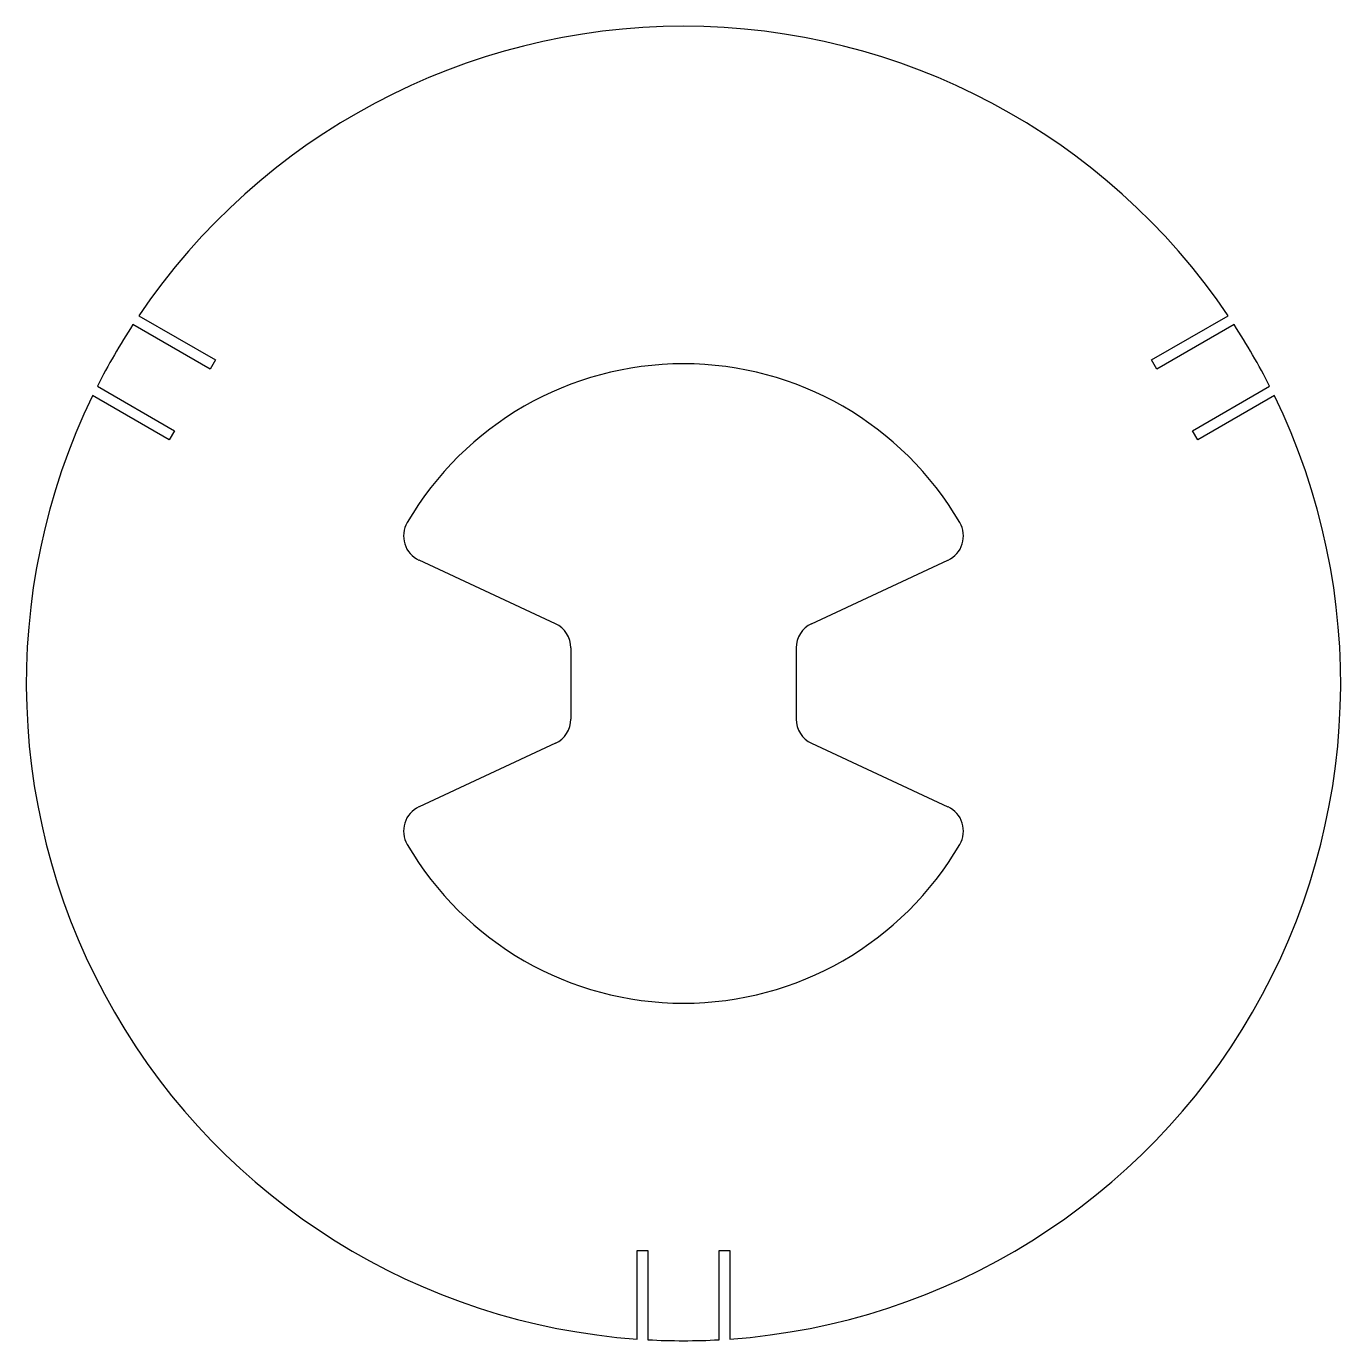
# Model space of a CAD drawing. Extents: x -74 to 74, y -74 to 74.
import ezdxf

# ---------------------------------------------------------------- set-up
doc = ezdxf.new("R2010")
doc.units = 0
doc.header["$MEASUREMENT"] = 0
doc.layers.add('MODELSKETCH_VISIBLE', color=7, linetype='CONTINUOUS')

msp = doc.modelspace()

# ---------------------------------------------------------------- linework, layer by layer
at = {"layer": 'MODELSKETCH_VISIBLE'}
for p, q in [((-53.3, 35.39), (-61.99, 40.41)), ((-61.33, 41.41), (-52.7, 36.43)), ((52.7, 36.43), (61.33, 41.41)), ((61.99, 40.41), (53.3, 35.39)), ((-52.7, 36.43), (-53.3, 35.39)), ((53.3, 35.39), (52.7, 36.43)), ((-65.99, 33.48), (-57.3, 28.46)), ((57.3, 28.46), (65.99, 33.48)), ((-57.9, 27.42), (-66.53, 32.41)), ((66.53, 32.41), (57.9, 27.42)), ((-57.3, 28.46), (-57.9, 27.42)), ((57.9, 27.42), (57.3, 28.46)), ((-14.42, 6.72), (-29.78, 13.89)), ((14.42, 6.72), (29.78, 13.89)), ((-12.69, 4.01), (-12.69, -4.01)), ((12.69, 4.01), (12.69, -4.01)), ((-14.42, -6.72), (-29.78, -13.89)), ((14.42, -6.72), (29.78, -13.89)), ((-5.2, -73.82), (-5.2, -63.85)), ((-5.2, -63.85), (-4, -63.85)), ((-4, -63.85), (-4, -73.89)), ((4, -73.89), (4, -63.85)), ((4, -63.85), (5.2, -63.85)), ((5.2, -63.85), (5.2, -73.82))]:
    msp.add_line(p, q, dxfattribs=at)
for centre, radius, start, end in [((0, 0), 74, 34.0295, 145.9705), ((0, 0), 74, 146.9014, 153.0986), ((0, 0), 74, 26.9014, 33.0986), ((0, 0), 36, 30.2159, 149.7841), ((0, 0), 74, 154.0295, 265.9705), ((0, 0), 74, 274.0295, 25.9705), ((-28.52, 16.61), 3, 149.7841, 245), ((28.52, 16.61), 3, 295, 30.2159), ((-15.69, 4.01), 3, 0, 65), ((15.69, 4.01), 3, 115, 180), ((-15.69, -4.01), 3, 295, 0), ((15.69, -4.01), 3, 180, 245), ((-28.52, -16.61), 3, 115, 210.2159), ((28.52, -16.61), 3, 329.7841, 65), ((0, 0), 36, 210.2159, 329.7841), ((0, 0), 74, 266.9014, 273.0986)]:
    msp.add_arc(centre, radius, start, end, dxfattribs=at)

doc.saveas('drawing.dxf')
